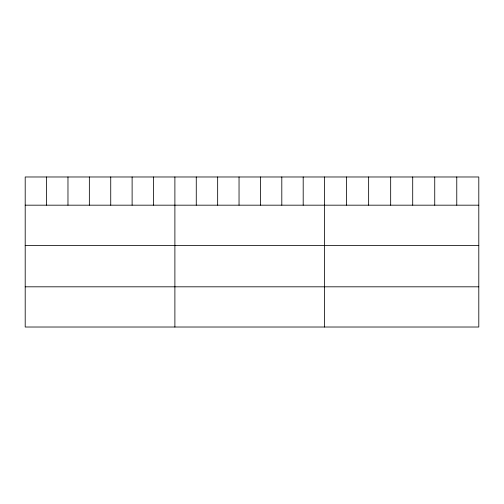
<?xml version="1.0" encoding="UTF-8"?>
<svg xmlns="http://www.w3.org/2000/svg" width="504" height="504" viewBox="0 0 504 504"><rect width="100%" height="100%" fill="white"/><g stroke="black" fill="none" stroke-linecap="round" stroke-linejoin="round"><path stroke-width="0.76" d="M478.8 205.178L478.8 327.02L25.2 327.02L25.2 176.98L478.8 176.98L478.8 205.178L25.2 205.178M25.2 245.385L478.8 245.385M25.2 286.814L478.8 286.814M456.769 176.98L456.769 205.178M434.738 176.98L434.738 205.178M412.707 176.98L412.707 205.178M390.669 176.98L390.669 205.178M368.638 176.98L368.638 205.178M346.607 176.98L346.607 205.178M324.576 176.98L324.576 327.02M303.194 176.98L303.194 205.178M281.805 176.98L281.805 205.178M260.423 176.98L260.423 205.178M239.041 176.98L239.041 205.178M217.659 176.98L217.659 205.178M196.27 176.98L196.27 205.178M174.888 176.98L174.888 327.02M153.506 176.98L153.506 205.178M132.117 176.98L132.117 205.178M110.735 176.98L110.735 205.178M89.353 176.98L89.353 205.178M67.971 176.98L67.971 205.178M46.582 176.98L46.582 205.178"/></g></svg>
